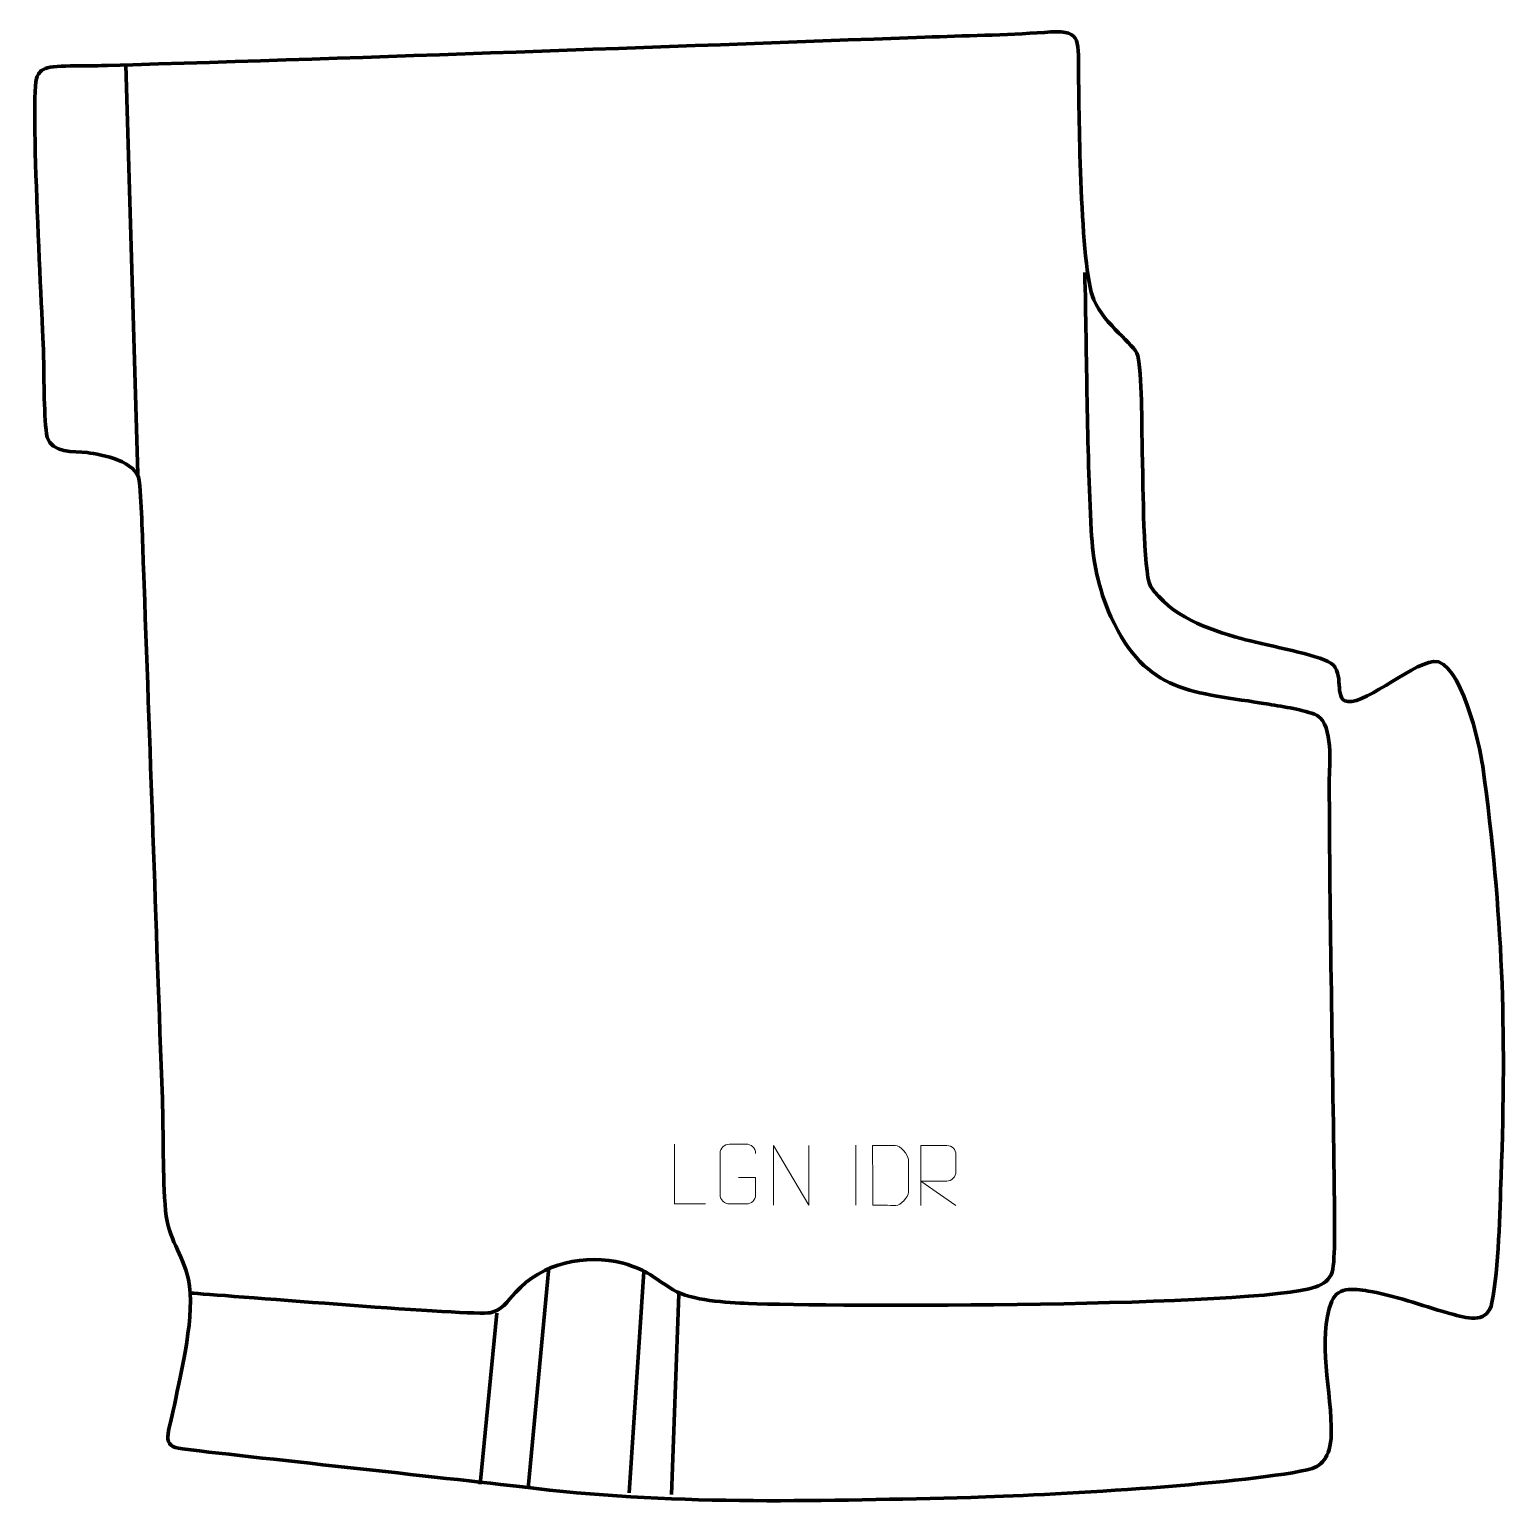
# Model space of a CAD drawing. Header units: millimetres. Extents: x -517 to 99, y 129 to 745.
import ezdxf

# ---------------------------------------------------------------- set-up
doc = ezdxf.new("R2010")
doc.units = ezdxf.units.MM
doc.header["$MEASUREMENT"] = 0
doc.layers.add('layer 1', color=7, linetype='Continuous', plot=False)
doc.layers.add('layer 2', color=7, linetype='Continuous')
doc.layers.add('layer 3', color=7, linetype='Continuous')

msp = doc.modelspace()

# ---------------------------------------------------------------- linework, layer by layer
at = {"layer": 'layer 1', "color": 250, "lineweight": 9}
for points, knots in [([(-235.4004, 254.781), (-235.4004, 254.781), (-248.3495, 254.781), (-248.3495, 254.781), (-248.3495, 254.781), (-248.3495, 254.781), (-248.3495, 279.7346), (-248.3495, 279.7346)], [0, 0, 0, 0, 0.33333333, 0.33333333, 0.33333333, 0.33333333, 1, 1, 1, 1]), ([(-221.62, 265.7668), (-221.62, 265.7668), (-214.4519, 265.7668), (-214.4519, 265.7668), (-214.4519, 265.7668), (-214.4519, 265.7668), (-214.4519, 258.5987), (-214.4519, 258.5987), (-214.4519, 258.5987), (-214.5916, 256.2753), (-216.2688, 254.7957), (-218.4166, 254.7849), (-218.4166, 254.7849), (-220.7484, 254.7853), (-223.0804, 254.7853), (-225.4119, 254.7849), (-225.4119, 254.7849), (-227.3368, 254.6795), (-229.309, 256.564), (-229.2978, 258.5813), (-229.2978, 258.5813), (-229.2974, 264.3514), (-229.2974, 270.1211), (-229.2978, 275.8904), (-229.2978, 275.8904), (-229.2936, 278.0285), (-227.5468, 279.7477), (-225.3945, 279.7343), (-225.3945, 279.7343), (-223.0688, 279.7343), (-220.7427, 279.7343), (-218.4166, 279.7343), (-218.4166, 279.7343), (-216.4699, 279.7697), (-214.4785, 278.2782), (-214.4519, 275.8405)], [0, 0, 0, 0, 0.1, 0.1, 0.1, 0.1, 0.2, 0.2, 0.2, 0.2, 0.3, 0.3, 0.3, 0.3, 0.4, 0.4, 0.4, 0.4, 0.5, 0.5, 0.5, 0.5, 0.6, 0.6, 0.6, 0.6, 0.7, 0.7, 0.7, 0.7, 0.8, 0.8, 0.8, 0.8, 1, 1, 1, 1]), ([(-206.9474, 254.2901), (-206.9474, 254.2901), (-206.9474, 279.2436), (-206.9474, 279.2436), (-206.9474, 279.2436), (-206.9474, 279.2436), (-192.2926, 254.2901), (-192.2926, 254.2901), (-192.2926, 254.2901), (-192.2926, 254.2901), (-192.2926, 279.2436), (-192.2926, 279.2436)], [0, 0, 0, 0, 0.25, 0.25, 0.25, 0.25, 0.5, 0.5, 0.5, 0.5, 1, 1, 1, 1]), ([(-165.5714, 254.2319), (-163.2396, 254.2323), (-158.2894, 254.2083), (-155.9579, 254.208), (-155.9579, 254.208), (-154.0329, 254.1026), (-150.7143, 257.6442), (-150.7255, 259.6615), (-150.7255, 259.6615), (-150.7259, 265.4316), (-150.7259, 267.6013), (-150.7255, 273.3706), (-150.7255, 273.3706), (-150.7298, 275.5087), (-154.1043, 279.1688), (-156.2567, 279.1553), (-156.2567, 279.1553), (-158.5824, 279.1553), (-163.3067, 279.1553), (-165.6328, 279.1553), (-165.6328, 279.1553), (-165.6324, 273.4084), (-165.5711, 259.9792), (-165.5714, 254.2319)], [0, 0, 0, 0, 0.14285714, 0.14285714, 0.14285714, 0.14285714, 0.28571429, 0.28571429, 0.28571429, 0.28571429, 0.42857143, 0.42857143, 0.42857143, 0.42857143, 0.57142857, 0.57142857, 0.57142857, 0.57142857, 0.71428571, 0.71428571, 0.71428571, 0.71428571, 1, 1, 1, 1]), ([(-145.5112, 254.2038), (-145.5112, 254.2038), (-145.5112, 279.1573), (-145.5112, 279.1573), (-145.5112, 279.1573), (-141.9164, 279.1573), (-138.3209, 279.1573), (-134.7257, 279.1573), (-134.7257, 279.1573), (-132.4004, 279.1196), (-130.8431, 277.6296), (-130.8472, 275.2632), (-130.8472, 275.2632), (-130.8476, 273.2277), (-130.8476, 270.1683), (-130.8472, 268.1323), (-130.8472, 268.1323), (-130.8537, 266.2568), (-132.666, 264.315), (-134.6755, 264.2959), (-134.6755, 264.2959), (-134.6755, 264.2959), (-145.5112, 264.2959), (-145.5112, 264.2959), (-145.5112, 264.2959), (-145.5112, 264.2959), (-130.8565, 254.2038), (-130.8565, 254.2038)], [0, 0, 0, 0, 0.125, 0.125, 0.125, 0.125, 0.25, 0.25, 0.25, 0.25, 0.375, 0.375, 0.375, 0.375, 0.5, 0.5, 0.5, 0.5, 0.625, 0.625, 0.625, 0.625, 0.75, 0.75, 0.75, 0.75, 1, 1, 1, 1])]:
    msp.add_open_spline(points, degree=3, knots=knots, dxfattribs=at)
msp.add_open_spline([(-172.62, 279.2539), (-172.62, 279.2539), (-172.62, 254.2798), (-172.62, 254.2798)], degree=3, dxfattribs=at)
at = {"layer": 'layer 2', "color": 140, "lineweight": 158}
for points in [[(-477.2686, 729.9994), (-477.2686, 729.9994), (-472.3242, 559.2201), (-472.3242, 559.2201)], [(-300.8074, 228.2299), (-300.8074, 228.2299), (-309.3986, 136.2343), (-309.3986, 136.2343)], [(-261.0904, 226.5102), (-261.0904, 226.5102), (-267.1818, 134.2989), (-267.1818, 134.2989)], [(-246.5027, 217.2071), (-246.5027, 217.2071), (-249.5362, 133.6153), (-249.5362, 133.6153)], [(-322.4861, 209.1524), (-322.4861, 209.1524), (-329.4526, 137.8355), (-329.4526, 137.8355)]]:
    msp.add_open_spline(points, degree=3, dxfattribs=at)
msp.add_open_spline([(-77.0852, 643.4666), (-76.2032, 607.6582), (-76.2654, 571.7225), (-74.3901, 535.9562), (-74.3901, 535.9562), (-73.6887, 522.884), (-71.553, 511.7954), (-66.1715, 499.7947), (-66.1715, 499.7947), (-51.1635, 467.3024), (-32.2978, 468.582), (-0.3111, 463.2941), (-0.3111, 463.2941), (6.0331, 462.2452), (13.9807, 461.0335), (19.8899, 458.6526), (19.8899, 458.6526), (26.7989, 454.0856), (24.9335, 438.402), (24.9441, 430.8471), (24.9441, 430.8471), (25.026, 372.3981), (26.4605, 313.9628), (27.0883, 255.5192), (27.0883, 255.5192), (27.1599, 248.907), (27.5547, 232.2432), (26.1844, 226.3027), (26.1844, 226.3027), (24.9942, 223.167), (22.4451, 221.3049), (19.282, 220.1931), (19.282, 220.1931), (-5.0583, 211.6373), (-183.7543, 211.881), (-217.5047, 213.2665), (-217.5047, 213.2665), (-226.3952, 213.6314), (-241.2412, 214.4042), (-248.841, 218.9501), (-248.841, 218.9501), (-257.7991, 224.3083), (-258.7301, 226.8412), (-269.7764, 230.0786), (-269.7764, 230.0786), (-285.5817, 234.0279), (-303.5244, 230.2724), (-314.6474, 217.8552), (-314.6474, 217.8552), (-318.1665, 213.9267), (-320.6658, 210.2499), (-325.2484, 209.4137), (-325.2484, 209.4137), (-332.6459, 208.064), (-432.5136, 216.4148), (-448.974, 217.5014), (-448.974, 217.5014), (-448.974, 217.5014), (-450.4621, 217.5996), (-450.4621, 217.5996)], degree=3, knots=[0, 0, 0, 0, 0.0625, 0.0625, 0.0625, 0.0625, 0.125, 0.125, 0.125, 0.125, 0.1875, 0.1875, 0.1875, 0.1875, 0.25, 0.25, 0.25, 0.25, 0.3125, 0.3125, 0.3125, 0.3125, 0.375, 0.375, 0.375, 0.375, 0.4375, 0.4375, 0.4375, 0.4375, 0.5, 0.5, 0.5, 0.5, 0.5625, 0.5625, 0.5625, 0.5625, 0.625, 0.625, 0.625, 0.625, 0.6875, 0.6875, 0.6875, 0.6875, 0.75, 0.75, 0.75, 0.75, 0.8125, 0.8125, 0.8125, 0.8125, 0.875, 0.875, 0.875, 0.875, 1, 1, 1, 1], dxfattribs=at)
at = {"layer": 'layer 3', "color": 242, "lineweight": 158}
msp.add_open_spline([(-511.6222, 607.7078), (-511.4367, 599.6093), (-511.5166, 581.8362), (-510.1321, 574.6147), (-510.1321, 574.6147), (-508.1712, 568.0357), (-498.9805, 568.8447), (-493.5111, 568.2652), (-493.5111, 568.2652), (-487.1869, 567.5951), (-472.5241, 564.4003), (-471.7353, 556.6002), (-471.7353, 556.6002), (-470.5961, 545.336), (-470.376, 531.5207), (-469.9442, 520.0985), (-469.9442, 520.0985), (-467.1542, 446.303), (-464.8223, 372.4615), (-462.0557, 298.6507), (-462.0557, 298.6507), (-461.5731, 283.6912), (-461.9764, 266.5914), (-460.7087, 251.9466), (-460.7087, 251.9466), (-459.6374, 239.5686), (-453.7044, 234.7707), (-451.2051, 223.2546), (-451.2051, 223.2546), (-448.1497, 209.1758), (-454.1272, 185.2433), (-457.044, 170.7929), (-457.044, 170.7929), (-459.4432, 158.933), (-463.0489, 153.6859), (-453.7172, 152.5828), (-453.7172, 152.5828), (-417.9062, 148.3497), (-340.7766, 140.1499), (-306.0416, 136.0494), (-306.0416, 136.0494), (-246.259, 128.992), (-184.8615, 130.8978), (-124.6714, 132.3642), (-124.6714, 132.3642), (-93.7803, 133.1168), (-14.2492, 137.5641), (15.7636, 143.8166), (15.7636, 143.8166), (21.546, 145.0212), (25.463, 148.8801), (25.7883, 158.632), (25.7883, 158.632), (26.1659, 175.8911), (19.5806, 198.3987), (25.9959, 214.2071), (25.9959, 214.2071), (28.6658, 220.7863), (36.4284, 219.2795), (42.2863, 218.2343), (42.2863, 218.2343), (54.8653, 215.8793), (64.8834, 211.9053), (76.8666, 208.6174), (76.8666, 208.6174), (83.6477, 206.7568), (91.1617, 205.1004), (92.8323, 213.6601), (92.8323, 213.6601), (95.6249, 227.9695), (96.1517, 251.4031), (96.6802, 266.3139), (96.6802, 266.3139), (98.897, 328.8618), (97.4432, 374.4772), (89.0031, 437.5076), (89.0031, 437.5076), (87.6908, 446.2849), (79.8873, 481.9939), (68.4582, 481.1873), (68.4582, 481.1873), (58.2833, 479.6975), (37.7335, 461.3388), (31.4329, 464.7655), (31.4329, 464.7655), (26.8147, 467.2772), (31.8965, 477.6581), (24.3703, 481.1358), (24.3703, 481.1358), (16.8167, 484.6261), (-2.675, 488.1451), (-11.8868, 490.7206), (-11.8868, 490.7206), (-25.8438, 494.6228), (-41.2873, 500.0152), (-49.7311, 512.5825), (-49.7311, 512.5825), (-52.6981, 518.6824), (-52.7312, 555.764), (-53.0011, 565.1511), (-53.0011, 565.1511), (-53.4973, 578.5307), (-52.9241, 596.0319), (-54.8848, 608.7137), (-54.8848, 608.7137), (-56.6357, 613.8762), (-68.4961, 621.1744), (-73.3489, 632.0232), (-73.3489, 632.0232), (-79.0803, 646.4859), (-79.4429, 708.1813), (-79.6969, 726.9828), (-79.6969, 726.9828), (-79.8525, 741.6841), (-78.6221, 744.7907), (-93.9674, 743.6144), (-93.9674, 743.6144), (-110.0921, 742.4471), (-127.5975, 742.2025), (-143.8229, 741.6064), (-143.8229, 741.6064), (-257.4985, 737.4305), (-371.3107, 733.182), (-485.0051, 729.7657), (-485.0051, 729.7657), (-490.0786, 729.6133), (-507.3334, 729.9666), (-510.8332, 728.5928), (-510.8332, 728.5928), (-512.4507, 727.9578), (-513.5909, 726.742), (-514.3807, 725.1595), (-514.3807, 725.1595), (-517.4961, 718.9179), (-511.9317, 621.2115), (-511.6222, 607.7078)], degree=3, knots=[0, 0, 0, 0, 0.02857143, 0.02857143, 0.02857143, 0.02857143, 0.05714286, 0.05714286, 0.05714286, 0.05714286, 0.08571429, 0.08571429, 0.08571429, 0.08571429, 0.11428571, 0.11428571, 0.11428571, 0.11428571, 0.14285714, 0.14285714, 0.14285714, 0.14285714, 0.17142857, 0.17142857, 0.17142857, 0.17142857, 0.2, 0.2, 0.2, 0.2, 0.22857143, 0.22857143, 0.22857143, 0.22857143, 0.25714286, 0.25714286, 0.25714286, 0.25714286, 0.28571429, 0.28571429, 0.28571429, 0.28571429, 0.31428571, 0.31428571, 0.31428571, 0.31428571, 0.34285714, 0.34285714, 0.34285714, 0.34285714, 0.37142857, 0.37142857, 0.37142857, 0.37142857, 0.4, 0.4, 0.4, 0.4, 0.42857143, 0.42857143, 0.42857143, 0.42857143, 0.45714286, 0.45714286, 0.45714286, 0.45714286, 0.48571429, 0.48571429, 0.48571429, 0.48571429, 0.51428571, 0.51428571, 0.51428571, 0.51428571, 0.54285714, 0.54285714, 0.54285714, 0.54285714, 0.57142857, 0.57142857, 0.57142857, 0.57142857, 0.6, 0.6, 0.6, 0.6, 0.62857143, 0.62857143, 0.62857143, 0.62857143, 0.65714286, 0.65714286, 0.65714286, 0.65714286, 0.68571429, 0.68571429, 0.68571429, 0.68571429, 0.71428571, 0.71428571, 0.71428571, 0.71428571, 0.74285714, 0.74285714, 0.74285714, 0.74285714, 0.77142857, 0.77142857, 0.77142857, 0.77142857, 0.8, 0.8, 0.8, 0.8, 0.82857143, 0.82857143, 0.82857143, 0.82857143, 0.85714286, 0.85714286, 0.85714286, 0.85714286, 0.88571429, 0.88571429, 0.88571429, 0.88571429, 0.91428571, 0.91428571, 0.91428571, 0.91428571, 0.94285714, 0.94285714, 0.94285714, 0.94285714, 1, 1, 1, 1], dxfattribs=at)

doc.saveas('drawing.dxf')
